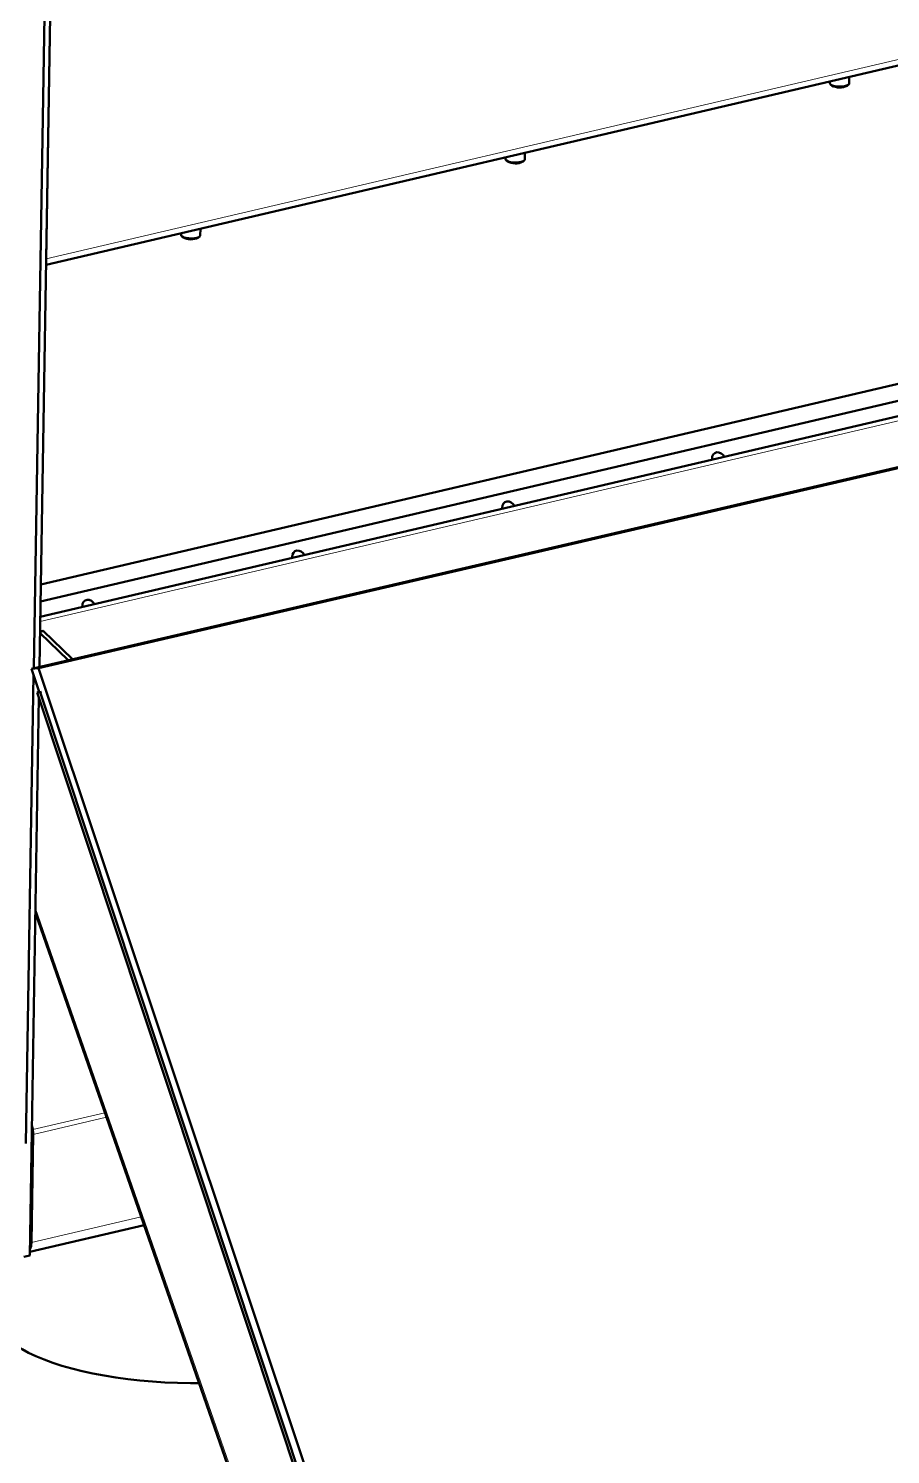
# Paper-space layout 'Лист2' of a CAD drawing. Header units: millimetres. Extents: x 0 to 420, y 0 to 297.
# Drawn here: x 300.8 to 336.7, y 139.5 to 199 of the extents above; entities that cross this region are included whole.
import ezdxf

# ---------------------------------------------------------------- set-up
doc = ezdxf.new("R2010")
doc.units = ezdxf.units.MM

psp = doc.layouts.new('Лист2')

# ---------------------------------------------------------------- linework, layer by layer
at = {"color": 7, "linetype": 'Continuous', "lineweight": 50}
for p, q in [((300.984, 172.316), (301.596, 209.176)), ((301.223, 172.372), (301.835, 209.232)), ((301.506, 189.393), (301.828, 208.854)), ((301.502, 189.146), (357.11, 202.151)), ((335.018, 196.705), (335.023, 196.985)), ((334.219, 196.797), (334.218, 196.718)), ((334.242, 196.673), (334.293, 196.626)), ((334.94, 196.615), (334.992, 196.66)), ((320.679, 193.631), (320.678, 193.552)), ((320.702, 193.506), (320.753, 193.459)), ((321.399, 193.448), (321.452, 193.493)), ((321.477, 193.538), (321.482, 193.819)), ((307.138, 190.464), (307.137, 190.385)), ((307.161, 190.339), (307.212, 190.292)), ((307.859, 190.282), (307.911, 190.327)), ((307.937, 190.372), (307.942, 190.652)), ((352.068, 187.691), (301.28, 175.813)), ((352.756, 186.506), (301.258, 174.463)), ((300.894, 172.295), (360.091, 186.073)), ((301.182, 172.317), (360.379, 186.095)), ((301.269, 175.103), (348.464, 186.141)), ((301.247, 173.822), (301.384, 173.886)), ((301.247, 173.819), (301.376, 173.879)), ((301.247, 173.788), (302.428, 172.652)), ((301.384, 173.886), (301.248, 173.87)), ((301.384, 173.886), (301.376, 173.879)), ((301.376, 173.879), (302.608, 172.694)), ((300.656, 152.495), (300.98, 172.038)), ((300.894, 172.295), (301.182, 172.317)), ((301.215, 171.334), (300.894, 172.295)), ((335.433, 69.842), (301.182, 172.317)), ((301.133, 171.306), (301.212, 171.343)), ((301.249, 171.315), (301.133, 171.306)), ((334.156, 71.885), (301.133, 171.306)), ((301.206, 171.341), (301.207, 171.36)), ((301.249, 171.315), (301.303, 171.341)), ((334.273, 71.894), (301.249, 171.315)), ((300.816, 147.827), (301.202, 171.097)), ((301.053, 162.1), (332.321, 72.453)), ((300.886, 148.367), (300.961, 152.873)), ((300.906, 153.259), (300.942, 153.077)), ((300.819, 147.982), (305.588, 149.097)), ((300.577, 147.771), (300.816, 147.827))]:
    psp.add_line(p, q, dxfattribs=at)
at = {"color": 8, "linetype": 'Continuous', "lineweight": 18}
for p, q in [((301.506, 189.393), (357.26, 202.432)), ((301.255, 174.267), (352.727, 186.305)), ((332.421, 72.377), (301.056, 162.302)), ((303.954, 153.781), (300.942, 153.077)), ((304.022, 153.589), (300.961, 152.873)), ((300.9, 152.9), (300.961, 152.873)), ((300.903, 153.072), (300.942, 153.077)), ((300.886, 148.367), (305.469, 149.439)), ((300.826, 148.394), (300.886, 148.367))]:
    psp.add_line(p, q, dxfattribs=at)
at = {"color": 7, "linetype": 'Continuous', "lineweight": 50, "flags": 128}
for points in [[(334.218, 196.718), (334.224, 196.695), (334.262, 196.657)], [(334.262, 196.657), (334.332, 196.624), (334.427, 196.599), (334.539, 196.584), (334.658, 196.581), (334.774, 196.589), (334.875, 196.608), (334.954, 196.636), (335.003, 196.671), (335.018, 196.705)], [(320.678, 193.552), (320.684, 193.528), (320.722, 193.491)], [(320.722, 193.491), (320.791, 193.458), (320.887, 193.433), (320.999, 193.418), (321.118, 193.414), (321.233, 193.422), (321.335, 193.441), (321.414, 193.469), (321.463, 193.504), (321.477, 193.538)], [(307.137, 190.385), (307.143, 190.361), (307.181, 190.324)], [(307.181, 190.324), (307.251, 190.291), (307.346, 190.266), (307.458, 190.251), (307.577, 190.247), (307.693, 190.255), (307.794, 190.274), (307.873, 190.303), (307.922, 190.337), (307.937, 190.372)], [(329.809, 181.14), (329.755, 181.215), (329.675, 181.282), (329.584, 181.319), (329.493, 181.325), (329.411, 181.297), (329.347, 181.238), (329.308, 181.156), (329.299, 181.059), (329.303, 181.021)], [(321.048, 179.091), (320.994, 179.166), (320.914, 179.233), (320.823, 179.27), (320.732, 179.276), (320.65, 179.248), (320.586, 179.189), (320.547, 179.107), (320.537, 179.01), (320.541, 178.972)], [(312.287, 177.042), (312.232, 177.117), (312.152, 177.184), (312.062, 177.221), (311.97, 177.227), (311.888, 177.199), (311.824, 177.14), (311.785, 177.058), (311.776, 176.961), (311.78, 176.923)], [(303.525, 174.993), (303.471, 175.068), (303.391, 175.135), (303.3, 175.172), (303.209, 175.178), (303.127, 175.15), (303.063, 175.091), (303.024, 175.009), (303.014, 174.912), (303.019, 174.874)], [(299.462, 145.235), (299.471, 145.097), (299.514, 144.923), (299.592, 144.75), (299.705, 144.578), (299.853, 144.408), (300.034, 144.242), (300.248, 144.08), (300.495, 143.922), (300.772, 143.769), (301.079, 143.623)], [(301.079, 143.623), (301.414, 143.482), (301.776, 143.35), (302.163, 143.225), (302.573, 143.108), (303.005, 143), (303.457, 142.902), (303.927, 142.814), (304.412, 142.736), (304.91, 142.668), (305.419, 142.611), (305.938, 142.566), (306.463, 142.531), (306.992, 142.508), (307.523, 142.497), (307.89, 142.496)]]:
    psp.add_lwpolyline(points, dxfattribs=at)
at = {"color": 7, "linetype": 'Continuous', "lineweight": 50}
for centre, radius, start, end in [((334.626, 197.224), 0.684, 240.8764, 297.22351), ((321.086, 194.057), 0.684, 240.87639, 297.22351), ((307.546, 190.89), 0.684, 240.87541, 297.22449), ((299.981, 152.886), 0.98, 359.24546, 11.22407), ((300.259, 148.36), 0.628, 333.55502, 0.6207)]:
    psp.add_arc(centre, radius, start, end, dxfattribs=at)

doc.saveas('drawing.dxf')
